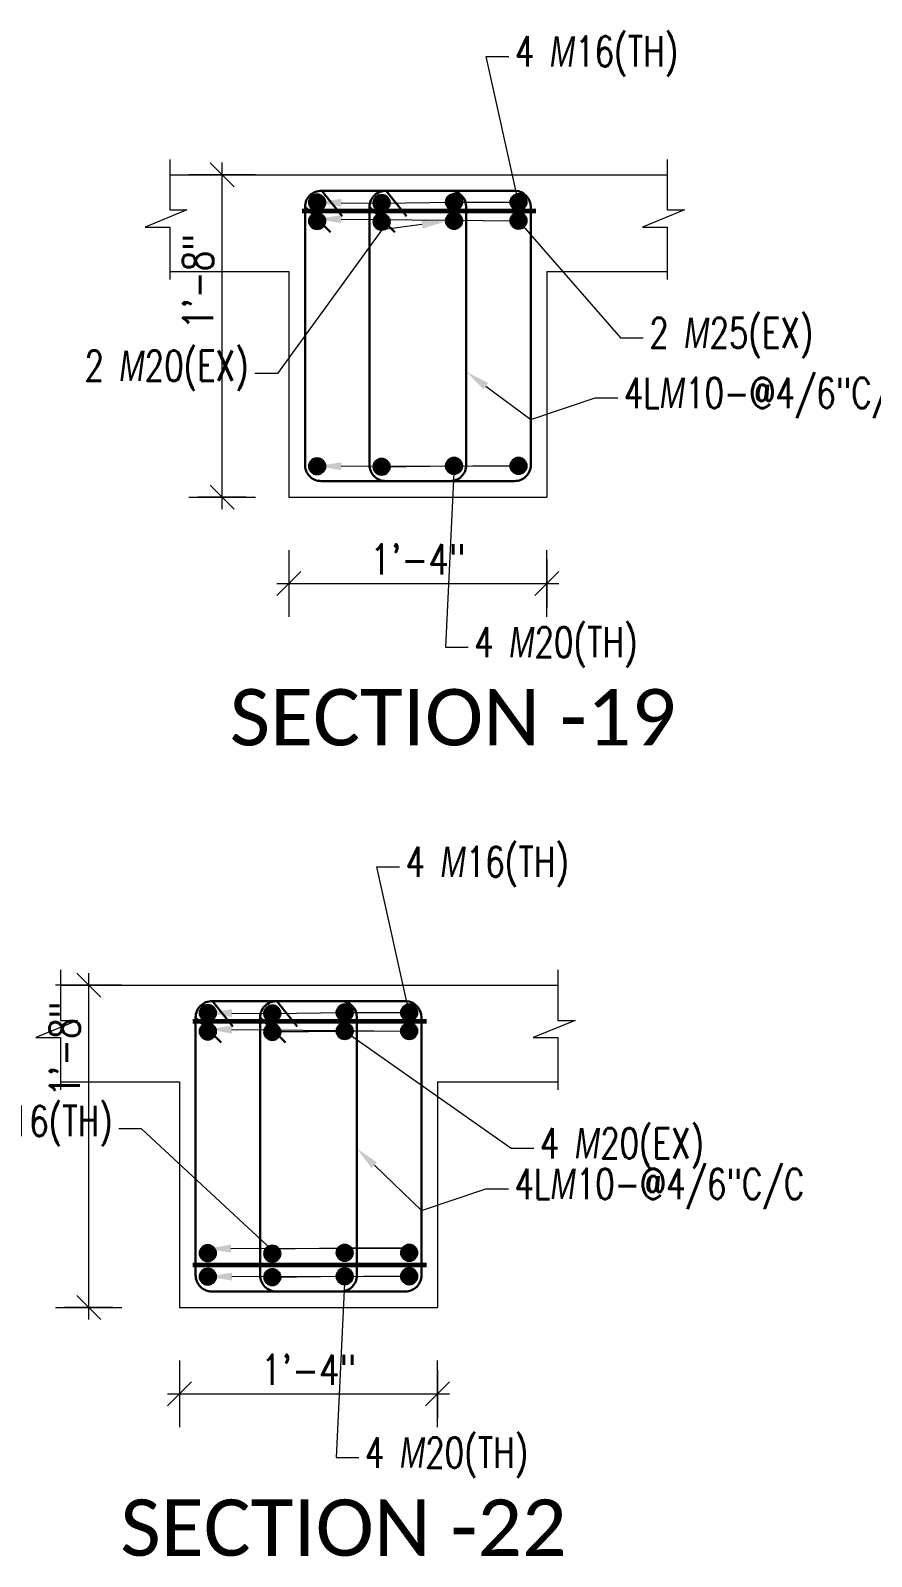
# Model space of a CAD drawing. Header units: inches. Extents: x 0 to 162649, y -36601 to -26324.
# Drawn here: x 155610.4 to 155662.6, y -36375.8 to -36281.2 of the extents above; entities that cross this region are included whole.
import ezdxf
from ezdxf import colors
from ezdxf.entities.mleader import LeaderData, LeaderLine
from ezdxf.math import Vec2, Vec3

# ---------------------------------------------------------------- set-up
doc = ezdxf.new("R2010")
doc.units = ezdxf.units.IN
doc.header["$MEASUREMENT"] = 0
for name, color, linetype, lineweight in [('Dim', 1, 'Continuous', 13), ('hatch', 252, 'Continuous', 0), ('OL_AR_Text', 140, 'Continuous', 5), ('Rein', 3, 'Continuous', 30), ('Stirrups', 191, 'Continuous', 25), ('TEXT', 7, 'Continuous', 9)]:
    doc.layers.add(name, color=color, linetype=linetype, lineweight=lineweight)
doc.styles.add('1-8 Annotative Text', font='calibri.ttf', dxfattribs={"height": 0.125})
doc.styles.add('DIM', font='simplex.shx', dxfattribs={"width": 0.75})
doc.styles.add('rmtext', font='romans.shx', dxfattribs={"width": 0.8})
doc.dimstyles.new('DIM-24', dxfattribs={"dimscale": 24, "dimtxt": 0.078125, "dimasz": 0.0625, "dimexe": 0.0625, "dimexo": 0.015625, "dimgap": 0.015625, "dimtad": 1, "dimdec": 1, "dimzin": 3, "dimdsep": 46, "dimlunit": 4, "dimtxsty": 'rmtext', "dimblk": 'OBLIQUE', "dimcen": 0.09375, "dimdle": 0.03125, "dimclrd": 1, "dimclre": 1, "dimclrt": 2, "dimadec": 0, "dimazin": 0, "dimtfac": 0.75, "dimtdec": 1, "dimtix": 1, "dimtmove": 0, "dimatfit": 3, "dimfxl": 0.0625, "dimfxlon": 1, "dimfrac": 1, "dimtolj": 1, "dimtzin": 0, "dimlwd": -1, "dimlwe": 5, "dimarcsym": 0})

# ---------------------------------------------------------------- blocks, each defined once
blk = doc.blocks.new('_Oblique')
for p, q in [((0, -1.375), (0, 1.375)), ((-0.495, -0.495), (0.495, 0.495))]:
    blk.add_line(p, q)
blk = doc.blocks.new('*D327')
at = {"layer": 'Defpoints', "color": 0, "transparency": 16777216}
for p in [(155626.437, -36310.099), (155642.437, -36310.099), (155642.437, -36315.452)]:
    blk.add_point(p, dxfattribs=at)
at = {"layer": 'Dim', "color": 1, "lineweight": 5, "transparency": 16777216}
for p, q in [((155626.437, -36313.952), (155626.437, -36316.952)), ((155642.437, -36313.952), (155642.437, -36316.952))]:
    blk.add_line(p, q, dxfattribs=at)
at = {"layer": 'Dim', "color": 1, "transparency": 16777216}
blk.add_line((155625.687, -36315.452), (155643.187, -36315.452), dxfattribs=at)
at = {"layer": 'Dim', "color": 1, "transparency": 16777216, "xscale": 1.5, "yscale": 1.5, "zscale": 1.5, "rotation": 180}
blk.add_blockref('_Oblique', (155626.437, -36315.452), dxfattribs=at)
at = {"layer": 'Dim', "color": 1, "transparency": 16777216, "xscale": 1.5, "yscale": 1.5, "zscale": 1.5}
blk.add_blockref('_Oblique', (155642.437, -36315.452), dxfattribs=at)
at = {"layer": 'Dim', "color": 2, "transparency": 16777216, "insert": (155634.437, -36313.961), "char_height": 1.875, "attachment_point": 5, "style": 'rmtext'}
blk.add_mtext('\\A1;1\'-4"', dxfattribs=at)
blk = doc.blocks.new('*D328')
at = {"layer": 'Defpoints', "color": 0, "transparency": 16777216}
for p in [(155622.296, -36290.099), (155626.437, -36290.099), (155626.437, -36310.099)]:
    blk.add_point(p, dxfattribs=at)
at = {"layer": 'Dim', "color": 1, "transparency": 16777216}
blk.add_line((155622.296, -36310.849), (155622.296, -36289.349), dxfattribs=at)
at = {"layer": 'Dim', "color": 1, "lineweight": 5, "transparency": 16777216}
for p, q in [((155623.796, -36290.099), (155620.796, -36290.099)), ((155623.796, -36310.099), (155620.796, -36310.099))]:
    blk.add_line(p, q, dxfattribs=at)
at = {"layer": 'Dim', "color": 1, "transparency": 16777216, "xscale": 1.5, "yscale": 1.5, "zscale": 1.5}
for p, rotation in [((155622.296, -36290.099), 90), ((155622.296, -36310.099), 270)]:
    blk.add_blockref('_Oblique', p, dxfattribs=dict(at, rotation=rotation))
at = {"layer": 'Dim', "color": 2, "transparency": 16777216, "insert": (155620.805, -36296.732), "char_height": 1.875, "attachment_point": 5, "rotation": 90, "style": 'rmtext'}
blk.add_mtext('\\A1;1\'-8"', dxfattribs=at)
blk = doc.blocks.new('*D331')
at = {"layer": 'Defpoints', "color": 0, "transparency": 16777216}
for p in [(155619.656, -36360.362), (155635.656, -36360.362), (155635.656, -36365.716)]:
    blk.add_point(p, dxfattribs=at)
at = {"layer": 'Dim', "color": 1, "lineweight": 5, "transparency": 16777216}
for p, q in [((155619.656, -36364.216), (155619.656, -36367.216)), ((155635.656, -36364.216), (155635.656, -36367.216))]:
    blk.add_line(p, q, dxfattribs=at)
at = {"layer": 'Dim', "color": 1, "transparency": 16777216}
blk.add_line((155618.906, -36365.716), (155636.406, -36365.716), dxfattribs=at)
at = {"layer": 'Dim', "color": 1, "transparency": 16777216, "xscale": 1.5, "yscale": 1.5, "zscale": 1.5, "rotation": 180}
blk.add_blockref('_Oblique', (155619.656, -36365.716), dxfattribs=at)
at = {"layer": 'Dim', "color": 1, "transparency": 16777216, "xscale": 1.5, "yscale": 1.5, "zscale": 1.5}
blk.add_blockref('_Oblique', (155635.656, -36365.716), dxfattribs=at)
at = {"layer": 'Dim', "color": 2, "transparency": 16777216, "insert": (155627.656, -36364.225), "char_height": 1.875, "attachment_point": 5, "style": 'rmtext'}
blk.add_mtext('\\A1;1\'-4"', dxfattribs=at)
blk = doc.blocks.new('*D332')
at = {"layer": 'Defpoints', "color": 0, "transparency": 16777216}
for p in [(155614.025, -36340.362), (155619.656, -36340.362), (155619.656, -36360.362)]:
    blk.add_point(p, dxfattribs=at)
at = {"layer": 'Dim', "color": 1, "transparency": 16777216}
blk.add_line((155614.025, -36361.112), (155614.025, -36339.612), dxfattribs=at)
at = {"layer": 'Dim', "color": 1, "lineweight": 5, "transparency": 16777216}
for p, q in [((155615.525, -36340.362), (155612.525, -36340.362)), ((155615.525, -36360.362), (155612.525, -36360.362))]:
    blk.add_line(p, q, dxfattribs=at)
at = {"layer": 'Dim', "color": 1, "transparency": 16777216, "xscale": 1.5, "yscale": 1.5, "zscale": 1.5}
for p, rotation in [((155614.025, -36340.362), 90), ((155614.025, -36360.362), 270)]:
    blk.add_blockref('_Oblique', p, dxfattribs=dict(at, rotation=rotation))
at = {"layer": 'Dim', "color": 2, "transparency": 16777216, "insert": (155612.534, -36344.342), "char_height": 1.875, "attachment_point": 5, "rotation": 90, "style": 'rmtext'}
blk.add_mtext('\\A1;1\'-8"', dxfattribs=at)

msp = doc.modelspace()

# ---------------------------------------------------------------- hatches: boundary and pattern name
at = {"layer": 'Rein'}
h = msp.add_hatch(color=256, dxfattribs=at)
h.dxf.hatch_style = 1
h.paths.add_polyline_path([(155628.688, -36291.822, 1), (155627.688, -36291.822, 1)])
h = msp.add_hatch(color=256, dxfattribs=at)
h.dxf.hatch_style = 1
h.paths.add_polyline_path([(155632.688, -36291.854, 1), (155631.688, -36291.854, 1)])
h = msp.add_hatch(color=256, dxfattribs=at)
h.dxf.hatch_style = 1
h.paths.add_polyline_path([(155637.178, -36291.8, 1), (155636.178, -36291.8, 1)])
h = msp.add_hatch(color=256, dxfattribs=at)
h.dxf.hatch_style = 1
h.paths.add_polyline_path([(155641.178, -36291.8, 1), (155640.178, -36291.8, 1)])
h = msp.add_hatch(color=256, dxfattribs=at)
h.dxf.hatch_style = 1
h.paths.add_polyline_path([(155628.688, -36292.972, 1), (155627.688, -36292.972, 1)])
h = msp.add_hatch(color=256, dxfattribs=at)
h.dxf.hatch_style = 1
h.paths.add_polyline_path([(155632.688, -36293.017, 1), (155631.688, -36293.017, 1)])
h = msp.add_hatch(color=256, dxfattribs=at)
h.dxf.hatch_style = 1
h.paths.add_polyline_path([(155637.178, -36292.963, 1), (155636.178, -36292.963, 1)])
h = msp.add_hatch(color=256, dxfattribs=at)
h.dxf.hatch_style = 1
h.paths.add_polyline_path([(155641.178, -36292.95, 1), (155640.178, -36292.95, 1)])
h = msp.add_hatch(color=256, dxfattribs=at)
h.dxf.hatch_style = 1
h.paths.add_polyline_path([(155628.688, -36308.181, 1), (155627.688, -36308.181, 1)])
h = msp.add_hatch(color=256, dxfattribs=at)
h.dxf.hatch_style = 1
h.paths.add_polyline_path([(155632.688, -36308.213, 1), (155631.688, -36308.213, 1)])
h = msp.add_hatch(color=256, dxfattribs=at)
h.dxf.hatch_style = 1
h.paths.add_polyline_path([(155637.178, -36308.159, 1), (155636.178, -36308.159, 1)])
h = msp.add_hatch(color=256, dxfattribs=at)
h.dxf.hatch_style = 1
h.paths.add_polyline_path([(155641.178, -36308.159, 1), (155640.178, -36308.159, 1)])
h = msp.add_hatch(color=256, dxfattribs=at)
h.dxf.hatch_style = 1
h.paths.add_polyline_path([(155621.908, -36342.086, 1), (155620.908, -36342.086, 1)])
h = msp.add_hatch(color=256, dxfattribs=at)
h.dxf.hatch_style = 1
h.paths.add_polyline_path([(155625.908, -36342.118, 1), (155624.908, -36342.118, 1)])
h = msp.add_hatch(color=256, dxfattribs=at)
h.dxf.hatch_style = 1
h.paths.add_polyline_path([(155630.398, -36342.064, 1), (155629.398, -36342.064, 1)])
h = msp.add_hatch(color=256, dxfattribs=at)
h.dxf.hatch_style = 1
h.paths.add_polyline_path([(155634.398, -36342.064, 1), (155633.398, -36342.064, 1)])
h = msp.add_hatch(color=256, dxfattribs=at)
h.dxf.hatch_style = 1
h.paths.add_polyline_path([(155621.908, -36343.236, 1), (155620.908, -36343.236, 1)])
h = msp.add_hatch(color=256, dxfattribs=at)
h.dxf.hatch_style = 1
h.paths.add_polyline_path([(155625.908, -36343.268, 1), (155624.908, -36343.268, 1)])
h = msp.add_hatch(color=256, dxfattribs=at)
h.dxf.hatch_style = 1
h.paths.add_polyline_path([(155630.398, -36343.214, 1), (155629.398, -36343.214, 1)])
h = msp.add_hatch(color=256, dxfattribs=at)
h.dxf.hatch_style = 1
h.paths.add_polyline_path([(155634.398, -36343.214, 1), (155633.398, -36343.214, 1)])
h = msp.add_hatch(color=256, dxfattribs=at)
h.dxf.hatch_style = 1
h.paths.add_polyline_path([(155621.908, -36356.989, 1), (155620.908, -36356.989, 1)])
h = msp.add_hatch(color=256, dxfattribs=at)
h.dxf.hatch_style = 1
h.paths.add_polyline_path([(155625.908, -36357.02, 1), (155624.908, -36357.02, 1)])
h = msp.add_hatch(color=256, dxfattribs=at)
h.dxf.hatch_style = 1
h.paths.add_polyline_path([(155630.398, -36356.966, 1), (155629.398, -36356.966, 1)])
h = msp.add_hatch(color=256, dxfattribs=at)
h.dxf.hatch_style = 1
h.paths.add_polyline_path([(155634.398, -36356.966, 1), (155633.398, -36356.966, 1)])
h = msp.add_hatch(color=256, dxfattribs=at)
h.dxf.hatch_style = 1
h.paths.add_polyline_path([(155630.398, -36358.422, 1), (155629.398, -36358.422, 1)])
h = msp.add_hatch(color=256, dxfattribs=at)
h.dxf.hatch_style = 1
h.paths.add_polyline_path([(155634.398, -36358.422, 1), (155633.398, -36358.422, 1)])
h = msp.add_hatch(color=256, dxfattribs=at)
h.dxf.hatch_style = 1
h.paths.add_polyline_path([(155621.908, -36358.444, 1), (155620.908, -36358.444, 1)])
h = msp.add_hatch(color=256, dxfattribs=at)
h.dxf.hatch_style = 1
h.paths.add_polyline_path([(155625.908, -36358.476, 1), (155624.908, -36358.476, 1)])

# ---------------------------------------------------------------- linework, layer by layer
at = {"layer": 'Dim', "lineweight": 60}
for p, q in [((155627.253, -36292.345), (155641.754, -36292.345)), ((155620.472, -36342.609), (155634.974, -36342.609)), ((155620.472, -36357.71), (155634.974, -36357.71))]:
    msp.add_line(p, q, dxfattribs=at)
at = {"layer": 'hatch'}
for p, q in [((155619.059, -36289.158), (155619.059, -36292.287)), ((155649.904, -36289.158), (155649.904, -36292.287)), ((155619.059, -36290.099), (155649.904, -36290.099)), ((155620.116, -36292.287), (155617.516, -36293.349)), ((155620.116, -36292.287), (155617.516, -36293.349)), ((155619.059, -36292.287), (155620.116, -36292.287)), ((155650.961, -36292.287), (155648.361, -36293.349)), ((155649.904, -36292.287), (155650.961, -36292.287)), ((155617.516, -36293.349), (155619.059, -36293.349)), ((155617.516, -36293.349), (155619.059, -36293.349)), ((155619.059, -36293.349), (155619.059, -36296.592)), ((155648.361, -36293.349), (155649.904, -36293.349)), ((155649.904, -36293.349), (155649.904, -36296.592)), ((155619.059, -36296.099), (155626.437, -36296.099)), ((155626.437, -36296.099), (155626.437, -36310.099)), ((155642.437, -36296.099), (155642.437, -36310.099)), ((155642.437, -36296.099), (155649.904, -36296.099)), ((155626.437, -36310.099), (155642.437, -36310.099)), ((155612.279, -36339.422), (155612.279, -36342.551)), ((155643.124, -36339.422), (155643.124, -36342.551)), ((155612.279, -36340.362), (155643.124, -36340.362)), ((155613.336, -36342.551), (155610.736, -36343.613)), ((155613.336, -36342.551), (155610.736, -36343.613)), ((155612.279, -36342.551), (155613.336, -36342.551)), ((155644.181, -36342.551), (155641.581, -36343.613)), ((155643.124, -36342.551), (155644.181, -36342.551)), ((155610.736, -36343.613), (155612.279, -36343.613)), ((155612.279, -36343.613), (155612.279, -36346.856)), ((155641.581, -36343.613), (155643.124, -36343.613)), ((155643.124, -36343.613), (155643.124, -36346.856)), ((155612.279, -36346.362), (155619.656, -36346.362)), ((155619.656, -36346.362), (155619.656, -36360.362)), ((155635.656, -36346.362), (155635.656, -36360.362)), ((155635.656, -36346.362), (155643.124, -36346.362)), ((155619.656, -36360.362), (155635.656, -36360.362))]:
    msp.add_line(p, q, dxfattribs=at)
at = {"layer": 'Rein'}
for centre in [(155628.188, -36291.822), (155632.188, -36291.854), (155636.678, -36291.8), (155640.678, -36291.8), (155628.188, -36292.972), (155632.188, -36293.017), (155636.678, -36292.963), (155640.678, -36292.95), (155628.188, -36308.181), (155632.188, -36308.213), (155636.678, -36308.159), (155640.678, -36308.159), (155621.408, -36342.086), (155625.408, -36342.118), (155629.898, -36342.064), (155633.898, -36342.064), (155621.408, -36343.236), (155625.408, -36343.268), (155629.898, -36343.214), (155633.898, -36343.214), (155621.408, -36356.989), (155625.408, -36357.02), (155629.898, -36356.966), (155633.898, -36356.966), (155629.898, -36358.422), (155633.898, -36358.422), (155621.408, -36358.444), (155625.408, -36358.476)]:
    msp.add_circle(centre, 0.5, dxfattribs=at)
at = {"layer": 'Stirrups', "lineweight": 30}
for p, q in [((155628.47, -36291.099), (155629.734, -36292.671)), ((155632.47, -36291.099), (155633.734, -36292.671)), ((155627.437, -36292.098), (155629.012, -36293.661)), ((155631.437, -36292.098), (155633.012, -36293.661)), ((155621.69, -36341.362), (155622.954, -36342.934)), ((155625.69, -36341.362), (155626.954, -36342.934)), ((155620.656, -36342.362), (155622.232, -36343.924)), ((155624.656, -36342.362), (155626.232, -36343.924))]:
    msp.add_line(p, q, dxfattribs=at)
for points in [[(155628.437, -36309.099), (155640.437, -36309.099, 0.414214), (155641.437, -36308.099), (155641.437, -36292.098, 0.404381), (155640.47, -36291.099), (155628.47, -36291.099, 0.424115), (155627.437, -36292.098), (155627.437, -36308.099, 0.414214)], [(155632.437, -36309.099), (155636.437, -36309.099, 0.414214), (155637.437, -36308.099), (155637.437, -36292.098, 0.404381), (155636.47, -36291.099), (155632.47, -36291.099, 0.424115), (155631.437, -36292.098), (155631.437, -36308.099, 0.414214)], [(155621.656, -36359.362), (155633.656, -36359.362, 0.414214), (155634.656, -36358.362), (155634.656, -36342.362, 0.404381), (155633.69, -36341.362), (155621.69, -36341.362, 0.424115), (155620.656, -36342.362), (155620.656, -36358.362, 0.414214)], [(155625.656, -36359.362), (155629.656, -36359.362, 0.414214), (155630.656, -36358.362), (155630.656, -36342.362, 0.404381), (155629.69, -36341.362), (155625.69, -36341.362, 0.424115), (155624.656, -36342.362), (155624.656, -36358.362, 0.414214)]]:
    msp.add_lwpolyline(points, format="xyb", close=True, dxfattribs=at)

# ---------------------------------------------------------------- texts
at = {"layer": 'OL_AR_Text', "char_height": 3.5, "width": 2.6734445e-317, "attachment_point": 1, "style": '1-8 Annotative Text'}
for s, insert in [('SECTION -19', (155622.765, -36322)), ('SECTION -22', (155615.985, -36372.263))]:
    msp.add_mtext(s, dxfattribs=dict(at, insert=insert))

# ---------------------------------------------------------------- dimensions: what is measured, and where the dimension line sits
at = {"layer": 'Dim'}
for base, p1, p2, picture, middle in [((155622.296, -36290.099), (155626.437, -36310.099), (155626.437, -36290.099), '*D328', (155622.296, -36296.732)), ((155614.025, -36340.362), (155619.656, -36360.362), (155619.656, -36340.362), '*D332', (155614.025, -36344.342))]:
    dim = msp.add_linear_dim(base=base, p1=p1, p2=p2, angle=90, dimstyle='DIM-24', dxfattribs=at)
    dim.commit()
    dim.dimension.update_dxf_attribs({"geometry": picture, "text_midpoint": middle, "dimtype": 160})
for base, p1, p2, picture, middle in [((155642.437, -36315.452), (155626.437, -36310.099), (155642.437, -36310.099), '*D327', (155634.437, -36313.961)), ((155635.656, -36365.716), (155619.656, -36360.362), (155635.656, -36360.362), '*D331', (155627.656, -36364.225))]:
    dim = msp.add_linear_dim(base=base, p1=p1, p2=p2, dimstyle='DIM-24', dxfattribs=at)
    dim.commit()
    dim.dimension.update_dxf_attribs({"geometry": picture, "text_midpoint": middle})

# ---------------------------------------------------------------- leaders
at = {"layer": 'TEXT'}
ml = msp.add_multileader_mtext('Standard', dxfattribs=at)
ml.set_content('4 {\\Fgothici|c0;M}16(TH) ', color=256, style='DIM')
ml.set_leader_properties(color=1, linetype='ByLayer', lineweight=9)
ml.build(insert=Vec2(0, 0))
ml.multileader.update_dxf_attribs({"text_right_attachment_type": 2, "dogleg_length": 0.25, "arrow_head_size": 1.5, "scale": 32})
ctx = ml.context
ctx.base_point, ctx.scale, ctx.char_height, ctx.arrow_head_size, ctx.landing_gap_size, ctx.plane_origin = Vec3(155640.083, -36282.763), 32, 1.875, 1.5, 0.375, Vec3(155651.185, -36290.858)
ctx.right_attachment = 2
notes = []
notes.append((ctx, [(0, (1, 1, 0), (155638.679, -36282.763), (1, 0), 1.404, [(3, [(155628.188, -36291.822), (155632.188, -36291.854), (155636.678, -36291.8), (155640.678, -36291.8)], 0, [])])]))
ctx.mtext.insert, ctx.mtext.flow_direction = Vec3(155640.458, -36281.513), 5
ml = msp.add_multileader_mtext('Standard', dxfattribs=at)
ml.set_content('2 {\\Fgothici|c0;M}25(EX) ', color=256, style='DIM')
ml.set_leader_properties(color=1, linetype='ByLayer', lineweight=9)
ml.build(insert=Vec2(0, 0))
ml.multileader.update_dxf_attribs({"text_right_attachment_type": 2, "dogleg_length": 0.25, "arrow_head_size": 1.5, "scale": 32})
ctx = ml.context
ctx.base_point, ctx.scale, ctx.char_height, ctx.arrow_head_size, ctx.landing_gap_size, ctx.plane_origin = Vec3(155648.41, -36300.22), 32, 1.875, 1.5, 0.375, Vec3(155649.222, -36298.173)
ctx.right_attachment = 2
notes.append((ctx, [(0, (1, 1, 0), (155647.006, -36300.22), (1, 0), 1.404, [(3, [(155628.188, -36292.843), (155640.678, -36292.95)], 0, [])])]))
ctx.mtext.insert, ctx.mtext.flow_direction = Vec3(155648.785, -36298.97), 5
ml = msp.add_multileader_mtext('Standard', dxfattribs=at)
ml.set_content('2 {\\Fgothici|c0;M}20(EX) ', color=256, style='DIM')
ml.set_leader_properties(color=1, linetype='ByLayer', lineweight=9)
ml.build(insert=Vec2(0, 0))
ml.multileader.update_dxf_attribs({"text_right_attachment_type": 2, "dogleg_length": 0.25, "arrow_head_size": 1.5, "scale": 32})
ctx = ml.context
ctx.base_point, ctx.scale, ctx.char_height, ctx.arrow_head_size, ctx.landing_gap_size, ctx.plane_origin = Vec3(155612.522, -36302.259), 32, 1.875, 1.5, 0.375, Vec3(155613.334, -36300.212)
ctx.right_attachment, ctx.text_align_type = 2, 2
notes.append((ctx, [(1, (1, 1, 0), (155625.725, -36302.437), (-1, 0), 1.404, [(0, [(155636.179, -36292.994), (155632.205, -36293.516)], 0, [])])]))
ctx.mtext.insert, ctx.mtext.alignment, ctx.mtext.flow_direction = Vec3(155623.946, -36301.009), 3, 5
ml = msp.add_multileader_mtext('Standard', dxfattribs=at)
ml.set_content('4L{\\Fgothici|c0;M}10-@4/6"C/C ', color=256, style='DIM')
ml.set_leader_properties(color=1, linetype='ByLayer', lineweight=9)
ml.build(insert=Vec2(0, 0))
ml.multileader.update_dxf_attribs({"text_right_attachment_type": 2, "dogleg_length": 0.25, "arrow_head_size": 1.5, "scale": 32})
ctx = ml.context
ctx.base_point, ctx.scale, ctx.char_height, ctx.arrow_head_size, ctx.landing_gap_size, ctx.plane_origin = Vec3(155646.841, -36303.944), 32, 1.875, 1.5, 0.375, Vec3(155657.376, -36313.697)
ctx.right_attachment = 2
notes.append((ctx, [(0, (1, 1, 0), (155645.437, -36303.944), (1, 0), 1.404, [(1, [(155637.437, -36302.317), (155641.437, -36305.276)], 0, [])])]))
ctx.mtext.insert, ctx.mtext.flow_direction = Vec3(155647.216, -36302.694), 5
ml = msp.add_multileader_mtext('Standard', dxfattribs=at)
ml.set_content('4 {\\Fgothici|c0;M}20(TH) ', color=256, style='DIM')
ml.set_leader_properties(color=1, linetype='ByLayer', lineweight=9)
ml.build(insert=Vec2(0, 0))
ml.multileader.update_dxf_attribs({"text_right_attachment_type": 2, "dogleg_length": 0.25, "arrow_head_size": 1.5, "scale": 32})
ctx = ml.context
ctx.base_point, ctx.scale, ctx.char_height, ctx.arrow_head_size, ctx.landing_gap_size, ctx.plane_origin = Vec3(155637.562, -36319.405), 32, 1.875, 1.5, 0.375, Vec3(155649.222, -36317.359)
ctx.right_attachment = 2
notes.append((ctx, [(0, (1, 1, 0), (155636.158, -36319.405), (1, 0), 1.404, [(2, [(155628.188, -36308.181), (155640.678, -36308.159), (155632.188, -36308.213), (155636.678, -36308.159)], 0, [])])]))
ctx.mtext.insert, ctx.mtext.flow_direction = Vec3(155637.937, -36318.155), 5
ml = msp.add_multileader_mtext('Standard', dxfattribs=at)
ml.set_content('4 {\\Fgothici|c0;M}16(TH) ', color=256, style='DIM')
ml.set_leader_properties(color=1, linetype='ByLayer', lineweight=9)
ml.build(insert=Vec2(0, 0))
ml.multileader.update_dxf_attribs({"text_right_attachment_type": 2, "dogleg_length": 0.25, "arrow_head_size": 1.5, "scale": 32})
ctx = ml.context
ctx.base_point, ctx.scale, ctx.char_height, ctx.arrow_head_size, ctx.landing_gap_size, ctx.plane_origin = Vec3(155633.303, -36333.026), 32, 1.875, 1.5, 0.375, Vec3(155644.405, -36341.122)
ctx.right_attachment = 2
notes.append((ctx, [(0, (1, 1, 0), (155631.899, -36333.026), (1, 0), 1.404, [(3, [(155621.408, -36342.086), (155625.408, -36342.118), (155629.898, -36342.064), (155633.898, -36342.064)], 0, [])])]))
ctx.mtext.insert, ctx.mtext.flow_direction = Vec3(155633.678, -36331.776), 5
ml = msp.add_multileader_mtext('Standard', dxfattribs=at)
ml.set_content('4 {\\Fgothici|c0;M}20(EX) ', color=256, style='DIM')
ml.set_leader_properties(color=1, linetype='ByLayer', lineweight=9)
ml.build(insert=Vec2(0, 0))
ml.multileader.update_dxf_attribs({"text_right_attachment_type": 2, "dogleg_length": 0.25, "arrow_head_size": 1.5, "scale": 32})
ctx = ml.context
ctx.base_point, ctx.scale, ctx.char_height, ctx.arrow_head_size, ctx.landing_gap_size, ctx.plane_origin = Vec3(155641.63, -36350.483), 32, 1.875, 1.5, 0.375, Vec3(155642.442, -36348.437)
ctx.right_attachment = 2
notes.append((ctx, [(0, (1, 1, 0), (155640.226, -36350.483), (1, 0), 1.404, [(2, [(155621.408, -36343.107), (155633.898, -36343.214), (155625.408, -36343.268), (155629.898, -36343.214)], 0, [])])]))
ctx.mtext.insert, ctx.mtext.flow_direction = Vec3(155642.005, -36349.233), 5
ml = msp.add_multileader_mtext('Standard', dxfattribs=at)
ml.set_content('4 {\\Fgothici|c0;M}16(TH) ', color=256, style='DIM')
ml.set_leader_properties(color=1, linetype='ByLayer', lineweight=9)
ml.build(insert=Vec2(0, 0))
ml.multileader.update_dxf_attribs({"text_right_attachment_type": 2, "dogleg_length": 0.25, "arrow_head_size": 1.5, "scale": 32})
ctx = ml.context
ctx.base_point, ctx.scale, ctx.char_height, ctx.arrow_head_size, ctx.landing_gap_size, ctx.plane_origin = Vec3(155604.293, -36349.105), 32, 1.875, 1.5, 0.375, Vec3(155644.339, -36355.185)
ctx.right_attachment, ctx.text_align_type = 2, 2
notes.append((ctx, [(1, (1, 1, 0), (155617.295, -36349.284), (-1, 0), 1.404, [(3, [(155621.342, -36356.71), (155633.832, -36356.687), (155629.832, -36356.687), (155625.342, -36356.741)], 0, [])])]))
ctx.mtext.insert, ctx.mtext.alignment, ctx.mtext.flow_direction = Vec3(155615.516, -36347.855), 3, 5
ml = msp.add_multileader_mtext('Standard', dxfattribs=at)
ml.set_content('4L{\\Fgothici|c0;M}10-@4/6"C/C ', color=256, style='DIM')
ml.set_leader_properties(color=1, linetype='ByLayer', lineweight=9)
ml.build(insert=Vec2(0, 0))
ml.multileader.update_dxf_attribs({"text_right_attachment_type": 2, "dogleg_length": 0.25, "arrow_head_size": 1.5, "scale": 32})
ctx = ml.context
ctx.base_point, ctx.scale, ctx.char_height, ctx.arrow_head_size, ctx.landing_gap_size, ctx.plane_origin = Vec3(155640.061, -36353.006), 32, 1.875, 1.5, 0.375, Vec3(155650.596, -36362.759)
ctx.right_attachment = 2
notes.append((ctx, [(0, (1, 1, 0), (155638.657, -36353.006), (1, 0), 1.404, [(1, [(155630.656, -36350.5), (155634.656, -36354.338)], 0, [])])]))
ctx.mtext.insert, ctx.mtext.flow_direction = Vec3(155640.436, -36351.756), 5
ml = msp.add_multileader_mtext('Standard', dxfattribs=at)
ml.set_content('4 {\\Fgothici|c0;M}20(TH) ', color=256, style='DIM')
ml.set_leader_properties(color=1, linetype='ByLayer', lineweight=9)
ml.build(insert=Vec2(0, 0))
ml.multileader.update_dxf_attribs({"text_right_attachment_type": 2, "dogleg_length": 0.25, "arrow_head_size": 1.5, "scale": 32})
ctx = ml.context
ctx.base_point, ctx.scale, ctx.char_height, ctx.arrow_head_size, ctx.landing_gap_size, ctx.plane_origin = Vec3(155630.782, -36369.669), 32, 1.875, 1.5, 0.375, Vec3(155642.442, -36367.622)
ctx.right_attachment = 2
notes.append((ctx, [(0, (1, 1, 0), (155629.377, -36369.669), (1, 0), 1.404, [(2, [(155621.408, -36358.444), (155633.898, -36358.422), (155625.408, -36358.476), (155629.898, -36358.422)], 0, [])])]))
ctx.mtext.insert, ctx.mtext.flow_direction = Vec3(155631.157, -36368.419), 5
for ctx, leaders in notes:
    for number, flags, end, landing, length, lines in leaders:
        leader = LeaderData()
        leader.index, (leader.has_last_leader_line, leader.has_dogleg_vector, leader.attachment_direction) = number, flags
        leader.last_leader_point, leader.dogleg_vector, leader.dogleg_length = Vec3(end), Vec3(landing), length
        for number, points, colour, breaks in lines:
            line = LeaderLine()
            line.index, line.vertices, line.color, line.breaks = number, Vec3.list(points), colors.encode_raw_color(colour), breaks
            leader.lines.append(line)
        ctx.leaders.append(leader)

doc.saveas('drawing.dxf')
